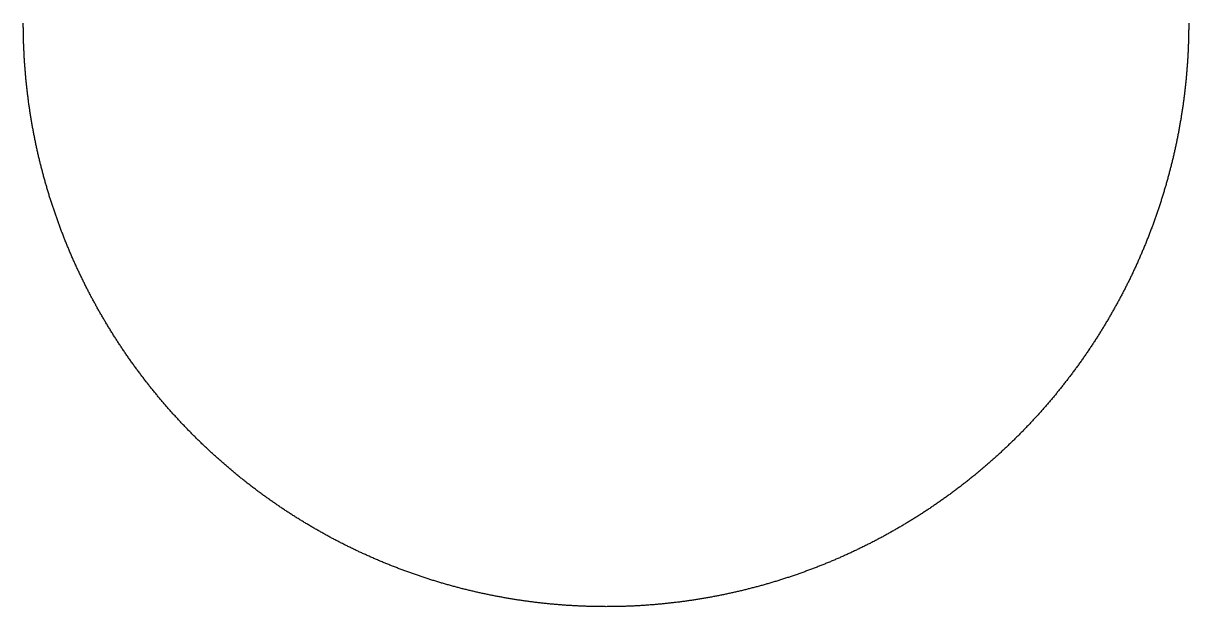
# Model space of a CAD drawing. Header units: metres. Extents: x -280 to 280, y -280 to 280.
# Drawn here: x -280 to 280, y -280 to 0 of the extents above; entities that cross this region are included whole.
import ezdxf

# ---------------------------------------------------------------- set-up
doc = ezdxf.new("R2010")
doc.units = ezdxf.units.M

msp = doc.modelspace()

# ---------------------------------------------------------------- linework, layer by layer
msp.add_lwpolyline([(279.74, 0), (279.74, -0.13), (279.74, -0.62), (279.74, -1.11), (279.74, -1.6), (279.73, -2.09), (279.73, -2.58), (279.73, -3.07), (279.73, -3.07), (279.72, -3.55), (279.71, -4.04), (279.71, -4.53), (279.7, -5.02), (279.69, -5.51), (279.68, -6), (279.67, -6.49), (279.66, -6.97), (279.65, -7.46), (279.64, -7.95), (279.62, -8.44), (279.61, -8.93), (279.59, -9.42), (279.58, -9.91), (279.56, -10.39), (279.54, -10.88), (279.52, -11.37), (279.5, -11.86), (279.48, -12.35), (279.46, -12.84), (279.43, -13.32), (279.41, -13.81), (279.39, -14.3), (279.36, -14.79), (279.33, -15.28), (279.31, -15.76), (279.28, -16.25), (279.25, -16.74), (279.22, -17.23), (279.19, -17.71), (279.16, -18.2), (279.13, -18.69), (279.09, -19.18), (279.06, -19.67), (279.02, -20.15), (278.99, -20.64), (278.95, -21.13), (278.91, -21.61), (278.88, -22.1), (278.84, -22.59), (278.8, -23.08), (278.76, -23.56), (278.72, -24.05), (278.67, -24.54), (278.63, -25.02), (278.59, -25.51), (278.54, -26), (278.49, -26.48), (278.45, -26.97), (278.4, -27.46), (278.35, -27.94), (278.3, -28.43), (278.25, -28.92), (278.2, -29.4), (278.15, -29.89), (278.1, -30.37), (278.04, -30.86), (277.99, -31.34), (277.94, -31.83), (277.88, -32.32), (277.82, -32.8), (277.76, -33.29), (277.71, -33.77), (277.65, -34.26), (277.59, -34.74), (277.53, -35.23), (277.46, -35.71), (277.4, -36.2), (277.34, -36.68), (277.27, -37.16), (277.21, -37.65), (277.14, -38.13), (277.07, -38.62), (277.01, -39.1), (276.94, -39.59), (276.87, -40.07), (276.8, -40.55), (276.73, -41.04), (276.65, -41.52), (276.58, -42), (276.51, -42.49), (276.43, -42.97), (276.36, -43.45), (276.28, -43.93), (276.2, -44.42), (276.13, -44.9), (276.05, -45.38), (275.97, -45.86), (275.89, -46.35), (275.81, -46.83), (275.72, -47.31), (275.64, -47.79), (275.56, -48.27), (275.47, -48.75), (275.39, -49.24), (275.3, -49.72), (275.21, -50.2), (275.13, -50.68), (275.04, -51.16), (274.95, -51.64), (274.86, -52.12), (274.77, -52.6), (274.67, -53.08), (274.58, -53.56), (274.49, -54.04), (274.39, -54.52), (274.3, -55), (274.2, -55.48), (274.1, -55.96), (274, -56.43), (273.91, -56.91), (273.81, -57.39), (273.71, -57.87), (273.6, -58.35), (273.5, -58.83), (273.4, -59.3), (273.29, -59.78), (273.19, -60.26), (273.08, -60.73), (272.98, -61.21), (272.87, -61.69), (272.76, -62.17), (272.65, -62.64), (272.54, -63.12), (272.43, -63.59), (272.32, -64.07), (272.21, -64.55), (272.1, -65.02), (271.98, -65.5), (271.87, -65.97), (271.75, -66.45), (271.64, -66.92), (271.52, -67.4), (271.4, -67.87), (271.28, -68.34), (271.16, -68.82), (271.04, -69.29), (270.92, -69.76), (270.8, -70.24), (270.68, -70.71), (270.55, -71.18), (270.43, -71.66), (270.3, -72.13), (270.18, -72.6), (270.05, -73.07), (269.92, -73.54), (269.79, -74.02), (269.66, -74.49), (269.53, -74.96), (269.4, -75.43), (269.27, -75.9), (269.14, -76.37), (269, -76.84), (268.87, -77.31), (268.73, -77.78), (268.6, -78.25), (268.46, -78.72), (268.32, -79.19), (268.18, -79.65), (268.04, -80.12), (267.9, -80.59), (267.76, -81.06), (267.62, -81.53), (267.48, -81.99), (267.33, -82.46), (267.19, -82.93), (267.04, -83.39), (266.9, -83.86), (266.75, -84.33), (266.6, -84.79), (266.46, -85.26), (266.31, -85.72), (266.16, -86.19), (266.01, -86.65), (265.85, -87.12), (265.7, -87.58), (265.55, -88.05), (265.39, -88.51), (265.24, -88.97), (265.08, -89.44), (264.93, -89.9), (264.77, -90.36), (264.61, -90.83), (264.45, -91.29), (264.29, -91.75), (264.13, -92.21), (263.97, -92.67), (263.81, -93.13), (263.65, -93.59), (263.48, -94.05), (263.32, -94.52), (263.15, -94.97), (262.99, -95.43), (262.82, -95.89), (262.65, -96.35), (262.48, -96.81), (262.31, -97.27), (262.14, -97.73), (261.97, -98.19), (261.8, -98.64), (261.63, -99.1), (261.45, -99.56), (261.28, -100.01), (261.11, -100.47), (260.93, -100.93), (260.75, -101.38), (260.58, -101.84), (260.4, -102.29), (260.22, -102.75), (260.04, -103.2), (259.86, -103.66), (259.68, -104.11), (259.5, -104.56), (259.31, -105.02), (259.13, -105.47), (258.94, -105.92), (258.76, -106.37), (258.57, -106.83), (258.39, -107.28), (258.2, -107.73), (258.01, -108.18), (257.82, -108.63), (257.63, -109.08), (257.44, -109.53), (257.25, -109.98), (257.06, -110.43), (256.86, -110.88), (256.67, -111.33), (256.47, -111.78), (256.28, -112.22), (256.08, -112.67), (255.89, -113.12), (255.69, -113.57), (255.49, -114.01), (255.29, -114.46), (255.09, -114.9), (254.89, -115.35), (254.69, -115.79), (254.48, -116.24), (254.28, -116.68), (254.08, -117.13), (253.87, -117.57), (253.67, -118.01), (253.46, -118.46), (253.25, -118.9), (253.05, -119.34), (252.84, -119.78), (252.63, -120.23), (252.42, -120.67), (252.21, -121.11), (251.99, -121.55), (251.78, -121.99), (251.57, -122.43), (251.35, -122.87), (251.14, -123.31), (250.92, -123.75), (250.71, -124.18), (250.49, -124.62), (250.27, -125.06), (250.05, -125.5), (249.83, -125.93), (249.61, -126.37), (249.39, -126.8), (249.17, -127.24), (248.95, -127.68), (248.73, -128.11), (248.5, -128.54), (248.28, -128.98), (248.05, -129.41), (247.83, -129.84), (247.6, -130.28), (247.37, -130.71), (247.14, -131.14), (246.91, -131.57), (246.68, -132), (246.45, -132.44), (246.22, -132.87), (245.99, -133.3), (245.76, -133.73), (245.52, -134.15), (245.29, -134.58), (245.05, -135.01), (244.82, -135.44), (244.58, -135.87), (244.34, -136.29), (244.1, -136.72), (243.86, -137.15), (243.62, -137.57), (243.38, -138), (243.14, -138.42), (242.9, -138.85), (242.66, -139.27), (242.41, -139.7), (242.17, -140.12), (241.93, -140.54), (241.68, -140.96), (241.43, -141.39), (241.19, -141.81), (240.94, -142.23), (240.69, -142.65), (240.44, -143.07), (240.19, -143.49), (239.94, -143.91), (239.69, -144.33), (239.44, -144.75), (239.18, -145.17), (238.93, -145.58), (238.67, -146), (238.42, -146.42), (238.16, -146.83), (237.91, -147.25), (237.65, -147.66), (237.39, -148.08), (237.13, -148.49), (236.87, -148.91), (236.61, -149.32), (236.35, -149.74), (236.09, -150.15), (235.83, -150.56), (235.56, -150.97), (235.3, -151.38), (235.03, -151.79), (234.77, -152.2), (234.5, -152.61), (234.24, -153.02), (233.97, -153.43), (233.7, -153.84), (233.43, -154.25), (233.16, -154.66), (232.89, -155.06), (232.62, -155.47), (232.35, -155.88), (232.08, -156.28), (231.8, -156.69), (231.53, -157.09), (231.26, -157.5), (230.98, -157.9), (230.7, -158.3), (230.43, -158.71), (230.15, -159.11), (229.87, -159.51), (229.59, -159.91), (229.31, -160.31), (229.03, -160.71), (228.75, -161.11), (228.47, -161.51), (228.19, -161.91), (227.91, -162.31), (227.62, -162.71), (227.34, -163.11), (227.05, -163.5), (226.77, -163.9), (226.48, -164.3), (226.19, -164.69), (225.91, -165.09), (225.62, -165.48), (225.33, -165.87), (225.04, -166.27), (224.75, -166.66), (224.46, -167.05), (224.16, -167.44), (223.87, -167.84), (223.58, -168.23), (223.28, -168.62), (222.99, -169.01), (222.69, -169.4), (222.4, -169.79), (222.1, -170.17), (221.8, -170.56), (221.51, -170.95), (221.21, -171.34), (220.91, -171.72), (220.61, -172.11), (220.31, -172.49), (220.01, -172.88), (219.7, -173.26), (219.4, -173.65), (219.1, -174.03), (218.79, -174.41), (218.49, -174.79), (218.18, -175.17), (217.88, -175.56), (217.57, -175.94), (217.26, -176.32), (216.95, -176.69), (216.64, -177.07), (216.34, -177.45), (216.03, -177.83), (215.71, -178.21), (215.4, -178.58), (215.09, -178.96), (214.78, -179.33), (214.46, -179.71), (214.15, -180.08), (213.84, -180.46), (213.52, -180.83), (213.2, -181.2), (212.89, -181.58), (212.57, -181.95), (212.25, -182.32), (211.93, -182.69), (211.61, -183.06), (211.3, -183.43), (210.97, -183.8), (210.65, -184.17), (210.33, -184.53), (210.01, -184.9), (209.69, -185.27), (209.36, -185.63), (209.04, -186), (208.71, -186.36), (208.39, -186.73), (208.06, -187.09), (207.73, -187.46), (207.41, -187.82), (207.08, -188.18), (206.75, -188.54), (206.42, -188.9), (206.09, -189.26), (205.76, -189.62), (205.43, -189.98), (205.1, -190.34), (204.76, -190.7), (204.43, -191.06), (204.1, -191.41), (203.76, -191.77), (203.43, -192.13), (203.09, -192.48), (202.75, -192.84), (202.42, -193.19), (202.08, -193.54), (201.74, -193.9), (201.4, -194.25), (201.06, -194.6), (200.72, -194.95), (200.38, -195.3), (200.04, -195.65), (199.7, -196), (199.36, -196.35), (199.01, -196.7), (198.67, -197.04), (198.33, -197.39), (197.98, -197.74), (197.64, -198.08), (197.29, -198.43), (196.94, -198.77), (196.6, -199.12), (196.25, -199.46), (195.9, -199.8), (195.55, -200.14), (195.2, -200.49), (194.85, -200.83), (194.5, -201.17), (194.15, -201.51), (193.8, -201.84), (193.44, -202.18), (193.09, -202.52), (192.74, -202.86), (192.38, -203.19), (192.03, -203.53), (191.67, -203.87), (191.31, -204.2), (190.96, -204.53), (190.6, -204.87), (190.24, -205.2), (189.88, -205.53), (189.52, -205.86), (189.16, -206.19), (188.8, -206.52), (188.44, -206.85), (188.08, -207.18), (187.72, -207.51), (187.36, -207.84), (186.99, -208.17), (186.63, -208.49), (186.27, -208.82), (185.9, -209.14), (185.54, -209.47), (185.17, -209.79), (184.8, -210.11), (184.44, -210.44), (184.07, -210.76), (183.7, -211.08), (183.33, -211.4), (182.96, -211.72), (182.59, -212.04), (182.22, -212.36), (181.85, -212.68), (181.48, -212.99), (181.11, -213.31), (180.73, -213.63), (180.36, -213.94), (179.99, -214.26), (179.61, -214.57), (179.24, -214.89), (178.86, -215.2), (178.49, -215.51), (178.11, -215.82), (177.73, -216.13), (177.36, -216.44), (176.98, -216.75), (176.6, -217.06), (176.22, -217.37), (175.84, -217.68), (175.46, -217.98), (175.08, -218.29), (174.7, -218.6), (174.32, -218.9), (173.93, -219.21), (173.55, -219.51), (173.17, -219.81), (172.78, -220.11), (172.4, -220.42), (172.01, -220.72), (171.63, -221.02), (171.24, -221.32), (170.85, -221.62), (170.47, -221.91), (170.08, -222.21), (169.69, -222.51), (169.3, -222.8), (168.91, -223.1), (168.52, -223.39), (168.13, -223.69), (167.74, -223.98), (167.35, -224.28), (166.96, -224.57), (166.57, -224.86), (166.17, -225.15), (165.78, -225.44), (165.39, -225.73), (164.99, -226.02), (164.6, -226.31), (164.2, -226.59), (163.81, -226.88), (163.41, -227.17), (163.01, -227.45), (162.62, -227.73), (162.22, -228.02), (161.82, -228.3), (161.42, -228.58), (161.02, -228.87), (160.62, -229.15), (160.22, -229.43), (159.82, -229.71), (159.42, -229.99), (159.02, -230.26), (158.62, -230.54), (158.21, -230.82), (157.81, -231.09), (157.41, -231.37), (157, -231.64), (156.6, -231.92), (156.19, -232.19), (155.79, -232.46), (155.38, -232.74), (154.97, -233.01), (154.57, -233.28), (154.16, -233.55), (153.75, -233.82), (153.34, -234.09), (152.93, -234.35), (152.52, -234.62), (152.11, -234.89), (151.7, -235.15), (151.29, -235.42), (150.88, -235.68), (150.47, -235.94), (150.06, -236.21), (149.65, -236.47), (149.23, -236.73), (148.82, -236.99), (148.4, -237.25), (147.99, -237.51), (147.58, -237.77), (147.16, -238.02), (146.74, -238.28), (146.33, -238.54), (145.91, -238.79), (145.49, -239.05), (145.08, -239.3), (144.66, -239.55), (144.24, -239.81), (143.82, -240.06), (143.4, -240.31), (142.98, -240.56), (142.56, -240.81), (142.14, -241.06), (141.72, -241.31), (141.3, -241.55), (140.88, -241.8), (140.45, -242.04), (140.03, -242.29), (139.61, -242.53), (139.18, -242.78), (138.76, -243.02), (138.34, -243.26), (137.91, -243.5), (137.49, -243.75), (137.06, -243.98), (136.63, -244.22), (136.21, -244.46), (135.78, -244.7), (135.35, -244.94), (134.92, -245.17), (134.5, -245.41), (134.07, -245.64), (133.64, -245.88), (133.21, -246.11), (132.78, -246.34), (132.35, -246.57), (131.92, -246.81), (131.49, -247.04), (131.06, -247.27), (130.62, -247.49), (130.19, -247.72), (129.76, -247.95), (129.33, -248.18), (128.89, -248.4), (128.46, -248.63), (128.02, -248.85), (127.59, -249.07), (127.15, -249.3), (126.72, -249.52), (126.28, -249.74), (125.85, -249.96), (125.41, -250.18), (124.97, -250.4), (124.54, -250.62), (124.1, -250.83), (123.66, -251.05), (123.22, -251.27), (122.78, -251.48), (122.34, -251.69), (121.9, -251.91), (121.46, -252.12), (121.02, -252.33), (120.58, -252.54), (120.14, -252.75), (119.7, -252.96), (119.26, -253.17), (118.82, -253.38), (118.37, -253.59), (117.93, -253.79), (117.49, -254), (117.04, -254.2), (116.6, -254.41), (116.16, -254.61), (115.71, -254.81), (115.27, -255.02), (114.82, -255.22), (114.37, -255.42), (113.93, -255.62), (113.48, -255.82), (113.03, -256.01), (112.59, -256.21), (112.14, -256.41), (111.69, -256.6), (111.24, -256.8), (110.8, -256.99), (110.35, -257.19), (109.9, -257.38), (109.45, -257.57), (109, -257.76), (108.55, -257.95), (108.1, -258.14), (107.65, -258.33), (107.2, -258.52), (106.74, -258.7), (106.29, -258.89), (105.84, -259.08), (105.39, -259.26), (104.93, -259.44), (104.48, -259.63), (104.03, -259.81), (103.57, -259.99), (103.12, -260.17), (102.67, -260.35), (102.21, -260.53), (101.76, -260.71), (101.3, -260.89), (100.84, -261.06), (100.39, -261.24), (99.93, -261.41), (99.48, -261.59), (99.02, -261.76), (98.56, -261.93), (98.1, -262.11), (97.65, -262.28), (97.19, -262.45), (96.73, -262.62), (96.27, -262.79), (95.81, -262.95), (95.35, -263.12), (94.89, -263.29), (94.43, -263.45), (93.97, -263.62), (93.51, -263.78), (93.05, -263.94), (92.59, -264.11), (92.13, -264.27), (91.67, -264.43), (91.21, -264.59), (90.74, -264.75), (90.28, -264.91), (89.82, -265.06), (89.36, -265.22), (88.89, -265.38), (88.43, -265.53), (87.97, -265.68), (87.5, -265.84), (87.04, -265.99), (86.57, -266.14), (86.11, -266.29), (85.64, -266.44), (85.18, -266.59), (84.71, -266.74), (84.25, -266.89), (83.78, -267.04), (83.31, -267.18), (82.85, -267.33), (82.38, -267.47), (81.91, -267.62), (81.45, -267.76), (80.98, -267.9), (80.51, -268.04), (80.04, -268.18), (79.57, -268.32), (79.11, -268.46), (78.64, -268.6), (78.17, -268.73), (77.7, -268.87), (77.23, -269.01), (76.76, -269.14), (76.29, -269.28), (75.82, -269.41), (75.35, -269.54), (74.88, -269.67), (74.41, -269.8), (73.94, -269.93), (73.46, -270.06), (72.99, -270.19), (72.52, -270.32), (72.05, -270.44), (71.58, -270.57), (71.1, -270.69), (70.63, -270.82), (70.16, -270.94), (69.69, -271.06), (69.21, -271.18), (68.74, -271.3), (68.26, -271.42), (67.79, -271.54), (67.32, -271.66), (66.84, -271.78), (66.37, -271.9), (65.89, -272.01), (65.42, -272.13), (64.94, -272.24), (64.47, -272.35), (63.99, -272.47), (63.52, -272.58), (63.04, -272.69), (62.56, -272.8), (62.09, -272.91), (61.61, -273.01), (61.13, -273.12), (60.66, -273.23), (60.18, -273.33), (59.7, -273.44), (59.22, -273.54), (58.75, -273.65), (58.27, -273.75), (57.79, -273.85), (57.31, -273.95), (56.83, -274.05), (56.36, -274.15), (55.88, -274.25), (55.4, -274.34), (54.92, -274.44), (54.44, -274.54), (53.96, -274.63), (53.48, -274.73), (53, -274.82), (52.52, -274.91), (52.04, -275), (51.56, -275.09), (51.08, -275.18), (50.6, -275.27), (50.12, -275.36), (49.64, -275.45), (49.16, -275.53), (48.68, -275.62), (48.19, -275.7), (47.71, -275.79), (47.23, -275.87), (46.75, -275.95), (46.27, -276.04), (45.79, -276.12), (45.3, -276.2), (44.82, -276.27), (44.34, -276.35), (43.86, -276.43), (43.37, -276.51), (42.89, -276.58), (42.41, -276.66), (41.93, -276.73), (41.44, -276.8), (40.96, -276.88), (40.48, -276.95), (39.99, -277.02), (39.51, -277.09), (39.02, -277.16), (38.54, -277.22), (38.06, -277.29), (37.57, -277.36), (37.09, -277.42), (36.6, -277.49), (36.12, -277.55), (35.63, -277.61), (35.15, -277.67), (34.66, -277.74), (34.18, -277.8), (33.69, -277.86), (33.21, -277.91), (32.72, -277.97), (32.24, -278.03), (31.75, -278.09), (31.27, -278.14), (30.78, -278.19), (30.3, -278.25), (29.81, -278.3), (29.32, -278.35), (28.84, -278.4), (28.35, -278.45), (27.87, -278.5), (27.38, -278.55), (26.89, -278.6), (26.41, -278.65), (25.92, -278.69), (25.43, -278.74), (24.95, -278.78), (24.46, -278.82), (23.97, -278.87), (23.49, -278.91), (23, -278.95), (22.51, -278.99), (22.02, -279.03), (21.54, -279.07), (21.05, -279.1), (20.56, -279.14), (20.08, -279.18), (19.59, -279.21), (19.1, -279.24), (18.61, -279.28), (18.13, -279.31), (17.64, -279.34), (17.15, -279.37), (16.66, -279.4), (16.17, -279.43), (15.69, -279.46), (15.2, -279.49), (14.71, -279.51), (14.22, -279.54), (13.73, -279.56), (13.25, -279.59), (12.76, -279.61), (12.27, -279.63), (11.78, -279.65), (11.29, -279.67), (10.8, -279.69), (10.32, -279.71), (9.83, -279.73), (9.34, -279.75), (8.85, -279.76), (8.36, -279.78), (7.87, -279.79), (7.39, -279.8), (6.9, -279.82), (6.41, -279.83), (5.92, -279.84), (5.43, -279.85), (4.94, -279.86), (4.45, -279.87), (3.97, -279.88), (3.48, -279.88), (2.99, -279.89), (2.5, -279.89), (2.01, -279.9), (1.52, -279.9), (1.03, -279.9), (0.54, -279.9), (0.06, -279.91), (-0.43, -279.9), (-0.92, -279.9), (-1.41, -279.9), (-1.9, -279.9), (-2.39, -279.9), (-2.88, -279.89), (-3.36, -279.89), (-3.85, -279.88), (-4.34, -279.87), (-4.83, -279.87), (-5.32, -279.86), (-5.81, -279.85), (-6.3, -279.84), (-6.79, -279.83), (-7.27, -279.81), (-7.76, -279.8), (-8.25, -279.79), (-8.74, -279.77), (-9.23, -279.76), (-9.72, -279.74), (-10.2, -279.72), (-10.69, -279.71), (-11.18, -279.69), (-11.67, -279.67), (-12.16, -279.65), (-12.65, -279.62), (-13.13, -279.6), (-13.62, -279.58), (-14.11, -279.55), (-14.6, -279.53), (-15.09, -279.5), (-15.57, -279.48), (-16.06, -279.45), (-16.55, -279.42), (-17.04, -279.39), (-17.53, -279.36), (-18.01, -279.33), (-18.5, -279.3), (-18.99, -279.27), (-19.48, -279.23), (-19.96, -279.2), (-20.45, -279.17), (-20.94, -279.13), (-21.43, -279.09), (-21.91, -279.05), (-22.4, -279.02), (-22.89, -278.98), (-23.37, -278.94), (-23.86, -278.9), (-24.35, -278.85), (-24.84, -278.81), (-25.32, -278.77), (-25.81, -278.72), (-26.3, -278.68), (-26.78, -278.63), (-27.27, -278.58), (-27.75, -278.54), (-28.24, -278.49), (-28.73, -278.44), (-29.21, -278.39), (-29.7, -278.34), (-30.19, -278.28), (-30.67, -278.23), (-31.16, -278.18), (-31.64, -278.12), (-32.13, -278.07), (-32.61, -278.01), (-33.1, -277.95), (-33.58, -277.9), (-34.07, -277.84), (-34.55, -277.78), (-35.04, -277.72), (-35.52, -277.66), (-36.01, -277.59), (-36.49, -277.53), (-36.98, -277.47), (-37.46, -277.4), (-37.95, -277.34), (-38.43, -277.27), (-38.91, -277.2), (-39.4, -277.13), (-39.88, -277.07), (-40.37, -277), (-40.85, -276.92), (-41.33, -276.85), (-41.82, -276.78), (-42.3, -276.71), (-42.78, -276.63), (-43.27, -276.56), (-43.75, -276.48), (-44.23, -276.41), (-44.71, -276.33), (-45.2, -276.25), (-45.68, -276.17), (-46.16, -276.09), (-46.64, -276.01), (-47.12, -275.93), (-47.61, -275.85), (-48.09, -275.76), (-48.57, -275.68), (-49.05, -275.59), (-49.53, -275.51), (-50.01, -275.42), (-50.49, -275.33), (-50.97, -275.24), (-51.45, -275.16), (-51.93, -275.07), (-52.41, -274.97), (-52.89, -274.88), (-53.37, -274.79), (-53.85, -274.7), (-54.33, -274.6), (-54.81, -274.51), (-55.29, -274.41), (-55.77, -274.31), (-56.25, -274.22), (-56.73, -274.12), (-57.21, -274.02), (-57.69, -273.92), (-58.16, -273.82), (-58.64, -273.72), (-59.12, -273.61), (-59.6, -273.51), (-60.07, -273.41), (-60.55, -273.3), (-61.03, -273.19), (-61.51, -273.09), (-61.98, -272.98), (-62.46, -272.87), (-62.94, -272.76), (-63.41, -272.65), (-63.89, -272.54), (-64.36, -272.43), (-64.84, -272.32), (-65.31, -272.2), (-65.79, -272.09), (-66.26, -271.97), (-66.74, -271.86), (-67.21, -271.74), (-67.69, -271.62), (-68.16, -271.5), (-68.64, -271.39), (-69.11, -271.27), (-69.58, -271.14), (-70.06, -271.02), (-70.53, -270.9), (-71, -270.78), (-71.48, -270.65), (-71.95, -270.53), (-72.42, -270.4), (-72.89, -270.27), (-73.36, -270.15), (-73.84, -270.02), (-74.31, -269.89), (-74.78, -269.76), (-75.25, -269.63), (-75.72, -269.5), (-76.19, -269.36), (-76.66, -269.23), (-77.13, -269.1), (-77.6, -268.96), (-78.07, -268.83), (-78.54, -268.69), (-79.01, -268.55), (-79.48, -268.41), (-79.94, -268.28), (-80.41, -268.14), (-80.88, -268), (-81.35, -267.85), (-81.82, -267.71), (-82.28, -267.57), (-82.75, -267.42), (-83.22, -267.28), (-83.68, -267.13), (-84.15, -266.99), (-84.62, -266.84), (-85.08, -266.69), (-85.55, -266.54), (-86.01, -266.39), (-86.48, -266.24), (-86.94, -266.09), (-87.41, -265.94), (-87.87, -265.79), (-88.33, -265.63), (-88.8, -265.48), (-89.26, -265.32), (-89.72, -265.17), (-90.19, -265.01), (-90.65, -264.85), (-91.11, -264.69), (-91.57, -264.54), (-92.04, -264.38), (-92.5, -264.21), (-92.96, -264.05), (-93.42, -263.89), (-93.88, -263.73), (-94.34, -263.56), (-94.8, -263.4), (-95.26, -263.23), (-95.72, -263.06), (-96.18, -262.9), (-96.64, -262.73), (-97.1, -262.56), (-97.55, -262.39), (-98.01, -262.22), (-98.47, -262.05), (-98.93, -261.88), (-99.38, -261.7), (-99.84, -261.53), (-100.3, -261.35), (-100.75, -261.18), (-101.21, -261), (-101.67, -260.83), (-102.12, -260.65), (-102.58, -260.47), (-103.03, -260.29), (-103.48, -260.11), (-103.94, -259.93), (-104.39, -259.75), (-104.85, -259.57), (-105.3, -259.38), (-105.75, -259.2), (-106.2, -259.01), (-106.66, -258.83), (-107.11, -258.64), (-107.56, -258.45), (-108.01, -258.27), (-108.46, -258.08), (-108.91, -257.89), (-109.36, -257.7), (-109.81, -257.51), (-110.26, -257.31), (-110.71, -257.12), (-111.16, -256.93), (-111.61, -256.73), (-112.05, -256.54), (-112.5, -256.34), (-112.95, -256.14), (-113.4, -255.95), (-113.84, -255.75), (-114.29, -255.55), (-114.74, -255.35), (-115.18, -255.15), (-115.63, -254.95), (-116.07, -254.75), (-116.52, -254.54), (-116.96, -254.34), (-117.4, -254.13), (-117.85, -253.93), (-118.29, -253.72), (-118.73, -253.52), (-119.18, -253.31), (-119.62, -253.1), (-120.06, -252.89), (-120.5, -252.68), (-120.94, -252.47), (-121.38, -252.26), (-121.82, -252.05), (-122.26, -251.83), (-122.7, -251.62), (-123.14, -251.41), (-123.58, -251.19), (-124.02, -250.97), (-124.46, -250.76), (-124.89, -250.54), (-125.33, -250.32), (-125.77, -250.1), (-126.2, -249.88), (-126.64, -249.66), (-127.08, -249.44), (-127.51, -249.22), (-127.95, -249), (-128.38, -248.77), (-128.81, -248.55), (-129.25, -248.32), (-129.68, -248.1), (-130.11, -247.87), (-130.55, -247.64), (-130.98, -247.41), (-131.41, -247.19), (-131.84, -246.96), (-132.27, -246.73), (-132.7, -246.49), (-133.13, -246.26), (-133.56, -246.03), (-133.99, -245.8), (-134.42, -245.56), (-134.85, -245.33), (-135.28, -245.09), (-135.71, -244.85), (-136.13, -244.62), (-136.56, -244.38), (-136.99, -244.14), (-137.41, -243.9), (-137.84, -243.66), (-138.26, -243.42), (-138.69, -243.18), (-139.11, -242.94), (-139.54, -242.69), (-139.96, -242.45), (-140.38, -242.2), (-140.81, -241.96), (-141.23, -241.71), (-141.65, -241.47), (-142.07, -241.22), (-142.49, -240.97), (-142.91, -240.72), (-143.33, -240.47), (-143.75, -240.22), (-144.17, -239.97), (-144.59, -239.72), (-145.01, -239.46), (-145.43, -239.21), (-145.84, -238.96), (-146.26, -238.7), (-146.68, -238.45), (-147.09, -238.19), (-147.51, -237.93), (-147.92, -237.67), (-148.34, -237.42), (-148.75, -237.16), (-149.17, -236.9), (-149.58, -236.64), (-149.99, -236.37), (-150.41, -236.11), (-150.82, -235.85), (-151.23, -235.59), (-151.64, -235.32), (-152.05, -235.06), (-152.46, -234.79), (-152.87, -234.52), (-153.28, -234.26), (-153.69, -233.99), (-154.1, -233.72), (-154.5, -233.45), (-154.91, -233.18), (-155.32, -232.91), (-155.73, -232.64), (-156.13, -232.37), (-156.54, -232.09), (-156.94, -231.82), (-157.35, -231.55), (-157.75, -231.27), (-158.15, -231), (-158.56, -230.72), (-158.96, -230.44), (-159.36, -230.16), (-159.76, -229.89), (-160.16, -229.61), (-160.56, -229.33), (-160.96, -229.05), (-161.36, -228.76), (-161.76, -228.48), (-162.16, -228.2), (-162.56, -227.92), (-162.96, -227.63), (-163.35, -227.35), (-163.75, -227.06), (-164.15, -226.78), (-164.54, -226.49), (-164.94, -226.2), (-165.33, -225.91), (-165.73, -225.62), (-166.12, -225.33), (-166.51, -225.04), (-166.91, -224.75), (-167.3, -224.46), (-167.69, -224.17), (-168.08, -223.88), (-168.47, -223.58), (-168.86, -223.29), (-169.25, -222.99), (-169.64, -222.7), (-170.03, -222.4), (-170.42, -222.1), (-170.8, -221.81), (-171.19, -221.51), (-171.58, -221.21), (-171.96, -220.91), (-172.35, -220.61), (-172.73, -220.31), (-173.12, -220), (-173.5, -219.7), (-173.89, -219.4), (-174.27, -219.1), (-174.65, -218.79), (-175.03, -218.49), (-175.41, -218.18), (-175.79, -217.87), (-176.17, -217.57), (-176.55, -217.26), (-176.93, -216.95), (-177.31, -216.64), (-177.69, -216.33), (-178.07, -216.02), (-178.44, -215.71), (-178.82, -215.4), (-179.2, -215.08), (-179.57, -214.77), (-179.94, -214.46), (-180.32, -214.14), (-180.69, -213.83), (-181.07, -213.51), (-181.44, -213.2), (-181.81, -212.88), (-182.18, -212.56), (-182.55, -212.24), (-182.92, -211.92), (-183.29, -211.6), (-183.66, -211.28), (-184.03, -210.96), (-184.4, -210.64), (-184.77, -210.32), (-185.13, -210), (-185.5, -209.67), (-185.86, -209.35), (-186.23, -209.02), (-186.59, -208.7), (-186.96, -208.37), (-187.32, -208.05), (-187.68, -207.72), (-188.05, -207.39), (-188.41, -207.06), (-188.77, -206.73), (-189.13, -206.4), (-189.49, -206.07), (-189.85, -205.74), (-190.21, -205.41), (-190.57, -205.08), (-190.92, -204.74), (-191.28, -204.41), (-191.64, -204.08), (-191.99, -203.74), (-192.35, -203.41), (-192.7, -203.07), (-193.06, -202.73), (-193.41, -202.4), (-193.77, -202.06), (-194.12, -201.72), (-194.47, -201.38), (-194.82, -201.04), (-195.17, -200.7), (-195.52, -200.36), (-195.87, -200.02), (-196.22, -199.67), (-196.57, -199.33), (-196.92, -198.99), (-197.26, -198.64), (-197.61, -198.3), (-197.95, -197.95), (-198.3, -197.61), (-198.64, -197.26), (-198.99, -196.92), (-199.33, -196.57), (-199.68, -196.22), (-200.02, -195.87), (-200.36, -195.52), (-200.7, -195.17), (-201.04, -194.82), (-201.38, -194.47), (-201.72, -194.12), (-202.06, -193.76), (-202.4, -193.41), (-202.73, -193.06), (-203.07, -192.7), (-203.41, -192.35), (-203.74, -191.99), (-204.08, -191.64), (-204.41, -191.28), (-204.74, -190.92), (-205.08, -190.57), (-205.41, -190.21), (-205.74, -189.85), (-206.07, -189.49), (-206.4, -189.13), (-206.73, -188.77), (-207.06, -188.41), (-207.39, -188.05), (-207.72, -187.68), (-208.05, -187.32), (-208.37, -186.96), (-208.7, -186.59), (-209.02, -186.23), (-209.35, -185.86), (-209.67, -185.5), (-210, -185.13), (-210.32, -184.76), (-210.64, -184.4), (-210.96, -184.03), (-211.28, -183.66), (-211.6, -183.29), (-211.92, -182.92), (-212.24, -182.55), (-212.56, -182.18), (-212.88, -181.81), (-213.19, -181.44), (-213.51, -181.06), (-213.83, -180.69), (-214.14, -180.32), (-214.46, -179.94), (-214.77, -179.57), (-215.08, -179.19), (-215.4, -178.82), (-215.71, -178.44), (-216.02, -178.06), (-216.33, -177.69), (-216.64, -177.31), (-216.95, -176.93), (-217.26, -176.55), (-217.56, -176.17), (-217.87, -175.79), (-218.18, -175.41), (-218.48, -175.03), (-218.79, -174.65), (-219.09, -174.27), (-219.4, -173.88), (-219.7, -173.5), (-220, -173.12), (-220.31, -172.73), (-220.61, -172.35), (-220.91, -171.96), (-221.21, -171.58), (-221.51, -171.19), (-221.8, -170.8), (-222.1, -170.41), (-222.4, -170.03), (-222.7, -169.64), (-222.99, -169.25), (-223.29, -168.86), (-223.58, -168.47), (-223.87, -168.08), (-224.17, -167.69), (-224.46, -167.3), (-224.75, -166.9), (-225.04, -166.51), (-225.33, -166.12), (-225.62, -165.72), (-225.91, -165.33), (-226.2, -164.94), (-226.49, -164.54), (-226.77, -164.15), (-227.06, -163.75), (-227.35, -163.35), (-227.63, -162.96), (-227.91, -162.56), (-228.2, -162.16), (-228.48, -161.76), (-228.76, -161.36), (-229.04, -160.96), (-229.32, -160.56), (-229.6, -160.16), (-229.88, -159.76), (-230.16, -159.36), (-230.44, -158.96), (-230.72, -158.55), (-230.99, -158.15), (-231.27, -157.75), (-231.54, -157.34), (-231.82, -156.94), (-232.09, -156.53), (-232.36, -156.13), (-232.64, -155.72), (-232.91, -155.32), (-233.18, -154.91), (-233.45, -154.5), (-233.72, -154.09), (-233.99, -153.69), (-234.25, -153.28), (-234.52, -152.87), (-234.79, -152.46), (-235.05, -152.05), (-235.32, -151.64), (-235.58, -151.23), (-235.85, -150.81), (-236.11, -150.4), (-236.37, -149.99), (-236.63, -149.58), (-236.89, -149.16), (-237.15, -148.75), (-237.41, -148.34), (-237.67, -147.92), (-237.93, -147.51), (-238.19, -147.09), (-238.44, -146.67), (-238.7, -146.26), (-238.95, -145.84), (-239.21, -145.42), (-239.46, -145.01), (-239.71, -144.59), (-239.97, -144.17), (-240.22, -143.75), (-240.47, -143.33), (-240.72, -142.91), (-240.97, -142.49), (-241.21, -142.07), (-241.46, -141.65), (-241.71, -141.22), (-241.95, -140.8), (-242.2, -140.38), (-242.44, -139.96), (-242.69, -139.53), (-242.93, -139.11), (-243.17, -138.69), (-243.42, -138.26), (-243.66, -137.84), (-243.9, -137.41), (-244.14, -136.98), (-244.38, -136.56), (-244.61, -136.13), (-244.85, -135.7), (-245.09, -135.28), (-245.32, -134.85), (-245.56, -134.42), (-245.79, -133.99), (-246.03, -133.56), (-246.26, -133.13), (-246.49, -132.7), (-246.72, -132.27), (-246.95, -131.84), (-247.18, -131.41), (-247.41, -130.98), (-247.64, -130.54), (-247.87, -130.11), (-248.09, -129.68), (-248.32, -129.24), (-248.54, -128.81), (-248.77, -128.38), (-248.99, -127.94), (-249.21, -127.51), (-249.44, -127.07), (-249.66, -126.64), (-249.88, -126.2), (-250.1, -125.76), (-250.32, -125.33), (-250.54, -124.89), (-250.75, -124.45), (-250.97, -124.01), (-251.19, -123.58), (-251.4, -123.14), (-251.62, -122.7), (-251.83, -122.26), (-252.04, -121.82), (-252.25, -121.38), (-252.47, -120.94), (-252.68, -120.5), (-252.89, -120.06), (-253.1, -119.61), (-253.3, -119.17), (-253.51, -118.73), (-253.72, -118.29), (-253.92, -117.84), (-254.13, -117.4), (-254.33, -116.96), (-254.54, -116.51), (-254.74, -116.07), (-254.94, -115.62), (-255.14, -115.18), (-255.35, -114.73), (-255.54, -114.29), (-255.74, -113.84), (-255.94, -113.39), (-256.14, -112.95), (-256.34, -112.5), (-256.53, -112.05), (-256.73, -111.6), (-256.92, -111.15), (-257.12, -110.7), (-257.31, -110.26), (-257.5, -109.81), (-257.69, -109.36), (-257.88, -108.91), (-258.07, -108.46), (-258.26, -108.01), (-258.45, -107.55), (-258.64, -107.1), (-258.82, -106.65), (-259.01, -106.2), (-259.19, -105.75), (-259.38, -105.29), (-259.56, -104.84), (-259.74, -104.39), (-259.92, -103.93), (-260.11, -103.48), (-260.29, -103.03), (-260.47, -102.57), (-260.64, -102.12), (-260.82, -101.66), (-261, -101.21), (-261.17, -100.75), (-261.35, -100.29), (-261.52, -99.84), (-261.7, -99.38), (-261.87, -98.92), (-262.04, -98.47), (-262.22, -98.01), (-262.39, -97.55), (-262.56, -97.09), (-262.72, -96.63), (-262.89, -96.17), (-263.06, -95.72), (-263.23, -95.26), (-263.39, -94.8), (-263.56, -94.34), (-263.72, -93.88), (-263.89, -93.42), (-264.05, -92.95), (-264.21, -92.49), (-264.37, -92.03), (-264.53, -91.57), (-264.69, -91.11), (-264.85, -90.65), (-265.01, -90.18), (-265.16, -89.72), (-265.32, -89.26), (-265.47, -88.79), (-265.63, -88.33), (-265.78, -87.87), (-265.94, -87.4), (-266.09, -86.94), (-266.24, -86.47), (-266.39, -86.01), (-266.54, -85.54), (-266.69, -85.08), (-266.84, -84.61), (-266.98, -84.15), (-267.13, -83.68), (-267.28, -83.21), (-267.42, -82.75), (-267.56, -82.28), (-267.71, -81.81), (-267.85, -81.34), (-267.99, -80.88), (-268.13, -80.41), (-268.27, -79.94), (-268.41, -79.47), (-268.55, -79), (-268.69, -78.53), (-268.82, -78.07), (-268.96, -77.6), (-269.09, -77.13), (-269.23, -76.66), (-269.36, -76.19), (-269.49, -75.72), (-269.63, -75.24), (-269.76, -74.77), (-269.89, -74.3), (-270.02, -73.83), (-270.14, -73.36), (-270.27, -72.89), (-270.4, -72.42), (-270.52, -71.94), (-270.65, -71.47), (-270.77, -71), (-270.9, -70.53), (-271.02, -70.05), (-271.14, -69.58), (-271.26, -69.11), (-271.38, -68.63), (-271.5, -68.16), (-271.62, -67.68), (-271.74, -67.21), (-271.86, -66.74), (-271.97, -66.26), (-272.09, -65.79), (-272.2, -65.31), (-272.31, -64.84), (-272.43, -64.36), (-272.54, -63.88), (-272.65, -63.41), (-272.76, -62.93), (-272.87, -62.46), (-272.98, -61.98), (-273.09, -61.5), (-273.19, -61.03), (-273.3, -60.55), (-273.4, -60.07), (-273.51, -59.59), (-273.61, -59.12), (-273.71, -58.64), (-273.82, -58.16), (-273.92, -57.68), (-274.02, -57.2), (-274.12, -56.73), (-274.22, -56.25), (-274.31, -55.77), (-274.41, -55.29), (-274.51, -54.81), (-274.6, -54.33), (-274.7, -53.85), (-274.79, -53.37), (-274.88, -52.89), (-274.97, -52.41), (-275.06, -51.93), (-275.15, -51.45), (-275.24, -50.97), (-275.33, -50.49), (-275.42, -50.01), (-275.51, -49.53), (-275.59, -49.05), (-275.68, -48.57), (-275.76, -48.08), (-275.85, -47.6), (-275.93, -47.12), (-276.01, -46.64), (-276.09, -46.16), (-276.17, -45.68), (-276.25, -45.19), (-276.33, -44.71), (-276.41, -44.23), (-276.48, -43.75), (-276.56, -43.26), (-276.63, -42.78), (-276.71, -42.3), (-276.78, -41.81), (-276.85, -41.33), (-276.93, -40.85), (-277, -40.36), (-277.07, -39.88), (-277.13, -39.4), (-277.2, -38.91), (-277.27, -38.43), (-277.34, -37.94), (-277.4, -37.46), (-277.47, -36.98), (-277.53, -36.49), (-277.6, -36.01), (-277.66, -35.52), (-277.72, -35.04), (-277.78, -34.55), (-277.84, -34.07), (-277.9, -33.58), (-277.96, -33.1), (-278.01, -32.61), (-278.07, -32.13), (-278.13, -31.64), (-278.18, -31.15), (-278.23, -30.67), (-278.29, -30.18), (-278.34, -29.7), (-278.39, -29.21), (-278.44, -28.72), (-278.49, -28.24), (-278.54, -27.75), (-278.59, -27.27), (-278.63, -26.78), (-278.68, -26.29), (-278.73, -25.81), (-278.77, -25.32), (-278.81, -24.83), (-278.86, -24.35), (-278.9, -23.86), (-278.94, -23.37), (-278.98, -22.89), (-279.02, -22.4), (-279.06, -21.91), (-279.1, -21.42), (-279.13, -20.94), (-279.17, -20.45), (-279.2, -19.96), (-279.24, -19.47), (-279.27, -18.99), (-279.31, -18.5), (-279.34, -18.01), (-279.37, -17.52), (-279.4, -17.04), (-279.43, -16.55), (-279.46, -16.06), (-279.48, -15.57), (-279.51, -15.08), (-279.54, -14.6), (-279.56, -14.11), (-279.58, -13.62), (-279.61, -13.13), (-279.63, -12.64), (-279.65, -12.16), (-279.67, -11.67), (-279.69, -11.18), (-279.71, -10.69), (-279.73, -10.2), (-279.75, -9.71), (-279.76, -9.23), (-279.78, -8.74), (-279.79, -8.25), (-279.81, -7.76), (-279.82, -7.27), (-279.83, -6.78), (-279.84, -6.29), (-279.85, -5.81), (-279.86, -5.32), (-279.87, -4.83), (-279.88, -4.34), (-279.89, -3.85), (-279.89, -3.36), (-279.9, -2.87), (-279.9, -2.39), (-279.91, -1.9), (-279.91, -1.41), (-279.91, -0.92), (-279.91, -0.43), (-279.91, 0.06)])

doc.saveas('drawing.dxf')
